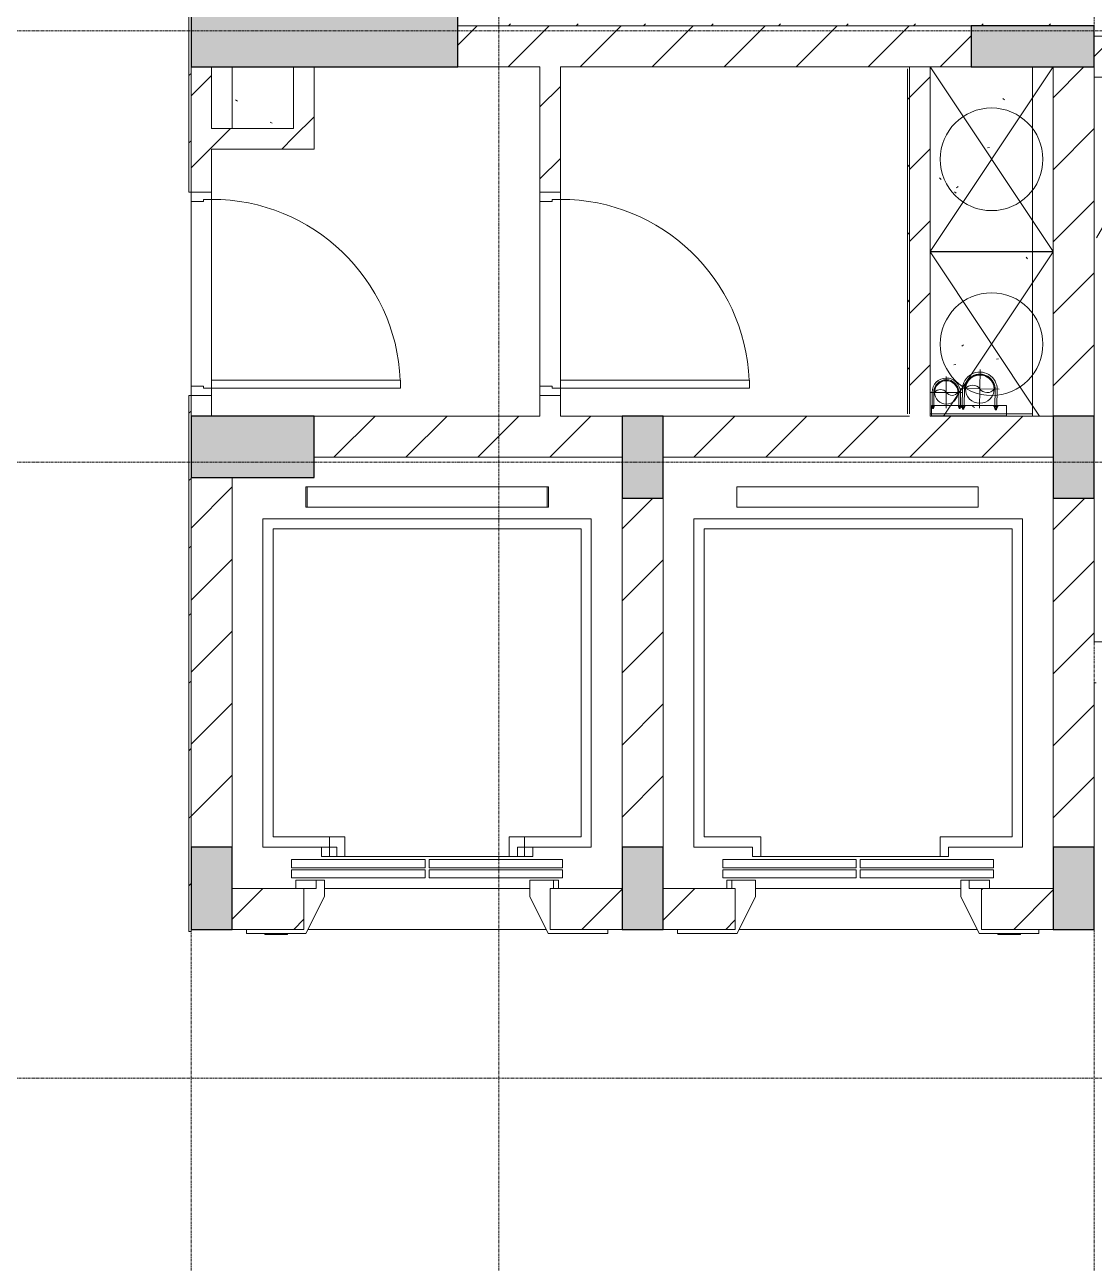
# Model space of a CAD drawing. Header units: millimetres. Extents: x 5121 to 246734, y -48180 to 129206.
# Drawn here: x 43643 to 48853, y 47536 to 53567 of the extents above; entities that cross this region are included whole.
import ezdxf

# ---------------------------------------------------------------- set-up
doc = ezdxf.new("R2010")
doc.units = ezdxf.units.MM
doc.linetypes.add('Grid Line', pattern=[22.225, 12.7, -3.175, 3.175, -3.175])
doc.linetypes.add('IMPORT-CENTER _3_', pattern=[10.16, 6.35, -1.27, 1.27, -1.27])
for name, color, linetype, lineweight in [('0-1', 7, 'Continuous', 5), ('0-2', 50, 'Continuous', 9), ('A-CLNG', 13, 'Continuous', 9), ('A-CLNG-PATT', 13, 'Continuous', 9), ('A-DETL-GENF', 92, 'Continuous', 9), ('A-DOOR', 31, 'Continuous', 9), ('A-DOOR-FRAM', 31, 'Continuous', 9), ('A-FLOR', 192, 'Continuous', 9), ('A-FLOR-1', 50, 'Continuous', 9), ('A-FLOR-PATT', 8, 'Continuous', 9), ('A-WALL', 113, 'Continuous', 9), ('A-WALL-1', 250, 'Continuous', 18), ('A-WALL-FNSH-1', 50, 'Continuous', 9), ('A-WALL-PATT-2', 50, 'Continuous', 9), ('A-WALL-PATT-3', 111, 'Continuous', 9), ('G-IMPT', 8, 'Continuous', 9), ('G-IMPT-2', 8, 'IMPORT-CENTER _3_', 9), ('M-EQPM', 50, 'Continuous', 9), ('S-BEAM-1', 50, 'Continuous', 9), ('S-COLS-1', 7, 'Continuous', 5), ('S-COLS-2', 10, 'Continuous', 25), ('S-GRID-1', 1, 'Grid Line', 9)]:
    doc.layers.add(name, color=color, linetype=linetype, lineweight=lineweight)
pattern_1 = [(45, (0, 0), (-164.4023, 164.4023), [])]
pattern_2 = [(45, (0, 0), (-175.3625, 175.3625), [])]

# ---------------------------------------------------------------- blocks, each defined once
blk = doc.blocks.new('NCV_TKTC_KET CAU_rvt-1-TKCS_MB TỔNG THỂ TẦNG 1')
at = {"layer": 'S-COLS-1'}
for points in [[(44631.7, 53361.9), (45752.6, 53362.1), (45752.6, 53711.9), (44452.6, 53711.9), (44452.6, 53361.9), (44552.6, 53361.9)], [(48833.1, 53362.3), (48852.6, 53362.3), (48852.6, 53562.3), (48252.6, 53561.9), (48252.6, 53362.3), (48768.1, 53362.3)], [(45052.6, 51361.9), (45052.6, 51661.9), (44452.6, 51661.9), (44452.6, 51361.9), (44952.6, 51361.9)], [(46752.6, 51261.9), (46752.6, 51261.9), (46752.6, 51661.9), (46552.6, 51661.9), (46552.6, 51261.9)], [(48852.6, 51261.9), (48852.5, 51661.9), (48652.6, 51661.9), (48652.6, 51261.9), (48852.5, 51261.9)], [(44631.7, 49161.9), (44652.6, 49161.9), (44652.5, 49561.9), (44452.6, 49561.9), (44452.6, 49161.9)], [(46552.6, 49161.9), (46752.6, 49161.9), (46752.6, 49561.9), (46552.6, 49561.9)], [(48852.5, 49161.9), (48852.6, 49162), (48852.5, 49561.9), (48652.6, 49561.9), (48652.6, 49161.9)]]:
    blk.add_hatch(color=256, dxfattribs=at).paths.add_polyline_path(points)
at = {"layer": 'A-FLOR-1'}
for p, q in [((44652.6, 53061.9), (44652.6, 53361.9)), ((48652.6, 53362.3), (48652.6, 53361.9))]:
    blk.add_line(p, q, dxfattribs=at)
at = {"layer": 'S-BEAM-1'}
blk.add_line((48552.6, 53362.3), (48552.6, 51661.9), dxfattribs=at)
at = {"layer": 'S-COLS-2'}
for p, q in [((44452.6, 53711.9), (44452.6, 53361.9)), ((45752.6, 53361.9), (45752.6, 53711.9)), ((48252.6, 53562.3), (48252.6, 53362.3)), ((48852.6, 53562.3), (48252.6, 53562.3)), ((48852.6, 53362.3), (48852.6, 53562.3)), ((44452.6, 53361.9), (45752.6, 53361.9)), ((48252.6, 53362.3), (48852.6, 53362.3)), ((44452.6, 51661.9), (44452.6, 51361.9)), ((45052.6, 51661.9), (44452.6, 51661.9)), ((45052.6, 51361.9), (45052.6, 51661.9)), ((46752.6, 51661.9), (46552.6, 51661.9)), ((46552.6, 51661.9), (46552.6, 51261.9)), ((46752.6, 51261.9), (46752.6, 51661.9)), ((48852.6, 51661.9), (48652.6, 51661.9)), ((48652.6, 51661.9), (48652.6, 51261.9)), ((48852.6, 51261.9), (48852.6, 51661.9)), ((44452.6, 51361.9), (45052.6, 51361.9)), ((46552.6, 51261.9), (46752.6, 51261.9)), ((48652.6, 51261.9), (48852.6, 51261.9)), ((44652.6, 49561.9), (44452.6, 49561.9)), ((44452.6, 49561.9), (44452.6, 49161.9)), ((44652.6, 49161.9), (44652.6, 49561.9)), ((46752.6, 49561.9), (46552.6, 49561.9)), ((46552.6, 49561.9), (46552.6, 49161.9)), ((46752.6, 49161.9), (46752.6, 49561.9)), ((48852.6, 49561.9), (48652.6, 49561.9)), ((48652.6, 49561.9), (48652.6, 49161.9)), ((48852.6, 49161.9), (48852.6, 49561.9)), ((44452.6, 49161.9), (44652.6, 49161.9)), ((46552.6, 49161.9), (46752.6, 49161.9)), ((48652.6, 49161.9), (48852.6, 49161.9))]:
    blk.add_line(p, q, dxfattribs=at)
blk = doc.blocks.new('NCV_TKTC_TANG 1_rvt-1-TKCS_MB TỔNG THỂ TẦNG 1')
at = {"layer": 'A-WALL-PATT-2'}
h = blk.add_hatch(dxfattribs=at)
h.set_pattern_fill('FP_10', color=256, style=0, pattern_type=2)
h.set_pattern_definition(pattern_1)
h.paths.add_polyline_path([(48862.6, 53561.9), (48862.6, 53571.9), (45752.6, 53571.9), (45752.9, 53562.3), (48852.6, 53561.9)])
at = {"layer": 'A-WALL-1'}
for p, q in [((45752.6, 53571.9), (45752.6, 53561.9)), ((45752.6, 53561.9), (48852.6, 53561.9))]:
    blk.add_line(p, q, dxfattribs=at)
blk = doc.blocks.new('Thang may HIEN - Dài x Rộng - 2000x2000-V4-TKCS_MB TỔNG THỂ TẦNG 1')
at = {"layer": 'A-DOOR'}
for p, q in [((-660, -190.4), (-660, -150.4)), ((10, -150.4), (10, -190.4)), ((-660, -200.4), (-660, -240.4)), ((10, -200.4), (10, -240.4)), ((-440, -300), (-800, -300)), ((-800, -300), (-800, -1900)), ((-440, -255), (-440, -300)), ((-400, -255), (-440, -255)), ((475, -255), (-400, -255)), ((-400, -350), (-400, -255)), ((475, -255), (515, -255)), ((475, -350), (475, -255)), ((515, -255), (515, -300)), ((800, -300), (515, -300)), ((800, -1900), (800, -300)), ((-400, -350), (-750, -350)), ((-750, -350), (-750, -1850)), ((750, -350), (475, -350)), ((750, -1850), (750, -350)), ((-750, -1850), (750, -1850)), ((-800, -1900), (800, -1900)), ((590.8, -1955.4), (-584.2, -1955.4)), ((-584.2, -1955.4), (-584.2, -2055.4)), ((590.8, -2055.4), (590.8, -1955.4)), ((-584.2, -2055.4), (590.8, -2055.4))]:
    blk.add_line(p, q, dxfattribs=at)
blk = doc.blocks.new('FD_02 - FD_03 - FD_03-KY THUAT-900x2200mm-801878-TKCS_MB TỔNG THỂ TẦNG 1')
at = {"layer": 'A-DETL-GENF'}
for p, q in [((420, 50), (420, 970)), ((420, 970), (460, 970)), ((460, 970), (460, 50)), ((460, 50), (420, 50))]:
    blk.add_line(p, q, dxfattribs=at)
blk.add_arc((460, 50), 920, 92.49191, 180, dxfattribs=at)
at = {"layer": 'A-DOOR-FRAM'}
for p, q in [((-460, 50), (-495, 50)), ((-495, 50), (-495, -50)), ((-460, 10), (-460, 50)), ((-450, 10), (-460, 10)), ((-450, -50), (-450, 10)), ((460, 10), (450, 10)), ((450, 10), (450, -50)), ((495, 50), (460, 50)), ((460, 50), (460, 10)), ((495, -50), (495, 50)), ((-495, -50), (-450, -50)), ((450, -50), (495, -50))]:
    blk.add_line(p, q, dxfattribs=at)
blk = doc.blocks.new('TKTC_XREF_251221_MB TANG 1 - TKTC_XREF_260130_MB TANG 1_dwg_$cc-4202122-TKCS_MB TỔNG THỂ TẦNG 1')
at = {"layer": 'G-IMPT'}
blk.add_circle((0, 0), 0.5, dxfattribs=at)
for centre, radius, start, end in [((0, 0), 0.5, 90, 270), ((0.188, 0.25), 0.313, 126.8699, 233.1301), ((-0.188, -0.25), 0.313, 306.8699, 53.1301)]:
    blk.add_arc(centre, radius, start, end, dxfattribs=at)
at = {"layer": 'G-IMPT-2'}
for p, q in [((0, -0.673), (0, 0.673)), ((-0.673, 0), (0.673, 0))]:
    blk.add_line(p, q, dxfattribs=at)
blk = doc.blocks.new('TKTC_XREF_251221_MB TANG 1 - TKTC_XREF_260130_MB TANG 1_dwg_CUM U_DN100-V207-TKCS_MB TỔNG THỂ TẦNG 1')
at = {"layer": 'G-IMPT'}
blk.add_hatch(color=256, dxfattribs=at).paths.add_polyline_path([(0, 61), (0, 57), (25.4, 50.7), (36.6, 43.1), (47.8, 30.5), (54.6, 15.8), (55.1, 14.6), (57, 0), (52.8, -20.2), (43.1, -36.6), (30.5, -47.8), (15.8, -54.6), (14.7, -55.1), (0, -58.9), (0, -61), (28.5, -53.7), (40.3, -45.3), (45.3, -40.3), (53.7, -28.5), (59.1, -14.8), (61, 0), (53.7, 28.5), (45.3, 40.3), (32.5, 51.3), (25.1, 55), (14.8, 59.1)])
for p, q in [((-79.1, 66.6), (-79.1, 63.4)), ((-76.6, 66.6), (-76.6, 63.4)), ((-74.6, 66.6), (-74.6, 63.4)), ((-72.7, 69.3), (-72.7, 60.7)), ((-66.9, 67.9), (-71.7, 67.9)), ((-66.9, 62.1), (-71.7, 62.1)), ((-65, 69), (0, 69)), ((-79.1, -63.4), (-79.1, -66.6)), ((-76.6, -63.4), (-76.6, -66.6)), ((-74.6, -63.4), (-74.6, -66.6)), ((-72.7, -60.7), (-72.7, -69.3)), ((-66.9, -62.1), (-71.7, -62.1)), ((-66.9, -67.9), (-71.7, -67.9)), ((-65, -69), (0, -69))]:
    blk.add_line(p, q, dxfattribs=at)
at = {"layer": 'G-IMPT', "flags": 128}
for points in [[(-72.7, 67.6), (-78.1, 67.6), (-78.1, 62.4), (-72.7, 62.4)], [(-71.7, 59.2), (-66.9, 59.2), (-66.9, 70.8), (-71.7, 70.8)], [(-66.9, 70.8), (-66.9, 72.7), (-65, 72.7), (-65, 57.3), (-66.9, 57.3), (-66.9, 59.2)], [(-65, 61), (0, 61), (0, 57)], [(-72.7, -62.4), (-78.1, -62.4), (-78.1, -67.6), (-72.7, -67.6)], [(-71.7, -70.8), (-66.9, -70.8), (-66.9, -59.2), (-71.7, -59.2)], [(-66.9, -59.2), (-66.9, -57.3), (-65, -57.3), (-65, -72.7), (-66.9, -72.7), (-66.9, -70.8)], [(-65, -61), (0, -61), (0, -57)]]:
    blk.add_lwpolyline(points, dxfattribs=at)
at = {"layer": 'G-IMPT'}
for centre, radius, start, end in [((-78.1, 66.6), 0.96, 90, 180), ((-78.1, 63.4), 0.96, 180, 270), ((-71.1, 69.3), 1.56, 112.6199, 247.3801), ((-67.9, 65), 4.8, 143.1301, 216.8699), ((-71.1, 60.7), 1.56, 112.6199, 247.3801), ((0, 0), 69, 270, 90), ((0, 0), 61, 270, 90), ((0, 0), 57, 270, 90), ((-78.1, -63.4), 0.96, 90, 180), ((-78.1, -66.6), 0.96, 180, 270), ((-71.1, -60.7), 1.56, 112.6199, 247.3801), ((-67.9, -65), 4.8, 143.1301, 216.8699), ((-71.1, -69.3), 1.56, 112.6199, 247.3801)]:
    blk.add_arc(centre, radius, start, end, dxfattribs=at)
blk = doc.blocks.new('TKTC_XREF_251221_MB TANG 1 - TKTC_XREF_260130_MB TANG 1_dwg_$cc-4202116-TKCS_MB TỔNG THỂ TẦNG 1')
at = {"layer": 'G-IMPT'}
blk.add_circle((0, 0), 0.5, dxfattribs=at)
for centre, radius, start, end in [((0, 0), 0.5, 90, 270), ((0.188, 0.25), 0.313, 126.8699, 233.1301), ((-0.188, -0.25), 0.313, 306.8699, 53.1301)]:
    blk.add_arc(centre, radius, start, end, dxfattribs=at)
at = {"layer": 'G-IMPT-2'}
for p, q in [((0, -0.673), (0, 0.673)), ((-0.673, 0), (0.673, 0))]:
    blk.add_line(p, q, dxfattribs=at)
blk = doc.blocks.new('TKTC_XREF_251221_MB TANG 1 - TKTC_XREF_260130_MB TANG 1_dwg-4202109-TKCS_MB TỔNG THỂ TẦNG 1')
at = {"layer": 'G-IMPT', "flags": 128}
blk.add_lwpolyline([(-154727, -349634.2), (-154727, -349684.2), (-155092.6, -349684.2), (-155092.6, -349633.9), (-154727, -349633.9), (-154727, -349684.2), (-155092.6, -349684.2), (-155092.6, -349633.9), (-154727, -349633.9)], dxfattribs=at)
at = {"extrusion": (0, 0, -1)}
for name, p, xscale, yscale, zscale, rotation in [('TKTC_XREF_251221_MB TANG 1 - TKTC_XREF_260130_MB TANG 1_dwg_$cc-4202116-TKCS_MB TỔNG THỂ TẦNG 1', (154856.6, -349552.5), 140.0000000000797, 140.0000000000797, -140.0000000000797, 271.0087957877645), ('TKTC_XREF_251221_MB TANG 1 - TKTC_XREF_260130_MB TANG 1_dwg_$cc-4202122-TKCS_MB TỔNG THỂ TẦNG 1', (155019.9, -349569.8), 114.0000000000649, 114.0000000000649, -114.0000000000649, 269.9277821117897)]:
    blk.add_blockref(name, p, dxfattribs=dict(at, xscale=xscale, yscale=yscale, zscale=zscale, rotation=rotation))
at = {"xscale": 1.228070175438593, "yscale": 1.228070175438593, "zscale": 1.228070175438593, "rotation": 88.99120421064113}
blk.add_blockref('TKTC_XREF_251221_MB TANG 1 - TKTC_XREF_260130_MB TANG 1_dwg_CUM U_DN100-V207-TKCS_MB TỔNG THỂ TẦNG 1', (-154856.6, -349555.5), dxfattribs=at)
at = {"rotation": 90.072217886616}
blk.add_blockref('TKTC_XREF_251221_MB TANG 1 - TKTC_XREF_260130_MB TANG 1_dwg_CUM U_DN100-V207-TKCS_MB TỔNG THỂ TẦNG 1', (-155020, -349568.8), dxfattribs=at)
blk = doc.blocks.new('TKTC_XREF_251221_MB TANG 1 - TKTC_XREF_251221_MB TANG 1-2038492-TKCS_MB TỔNG THỂ TẦNG 1')
blk.add_blockref('TKTC_XREF_251221_MB TANG 1 - TKTC_XREF_260130_MB TANG 1_dwg-4202109-TKCS_MB TỔNG THỂ TẦNG 1', (169499.1, 384109.7))
blk = doc.blocks.new('Thang may HIEN - Dài x Rộng - 2000x2000-2402870-TKCS_MB TỔNG THỂ TẦNG 1')
at = {"layer": 'A-DOOR'}
for p, q in [((-584.2, 1955.4), (-584.2, 2055.4)), ((-584.2, 2055.4), (590.8, 2055.4)), ((590.8, 2055.4), (590.8, 1955.4)), ((590.8, 1955.4), (-584.2, 1955.4)), ((-800, 300), (-800, 1900)), ((-800, 1900), (800, 1900)), ((800, 1900), (800, 300)), ((-750, 350), (-750, 1850)), ((-750, 1850), (750, 1850)), ((750, 1850), (750, 350)), ((-400, 350), (-750, 350)), ((-400, 350), (-400, 255)), ((475, 350), (475, 255)), ((750, 350), (475, 350)), ((-440, 300), (-800, 300)), ((-440, 255), (-440, 300)), ((-400, 255), (-440, 255)), ((475, 255), (-400, 255)), ((475, 255), (515, 255)), ((515, 255), (515, 300)), ((800, 300), (515, 300)), ((-660, 200.4), (-660, 240.4)), ((-660, 240.4), (-10, 240.4)), ((-660, 240.4), (-10, 240.4)), ((-660, 200.4), (-660, 240.4)), ((-10, 200.4), (-660, 200.4)), ((-10, 200.4), (-660, 200.4)), ((-10, 190.4), (-660, 190.4)), ((-660, 190.4), (-660, 150.4)), ((-660, 190.4), (-10, 190.4)), ((-660, 150.4), (-660, 190.4)), ((-10, 240.4), (-10, 200.4)), ((-10, 240.4), (-10, 200.4)), ((-10, 150.4), (-10, 190.4)), ((-10, 190.4), (-10, 150.4)), ((10, 200.4), (10, 240.4)), ((10, 240.4), (660, 240.4)), ((10, 240.4), (660, 240.4)), ((10, 200.4), (10, 240.4)), ((660, 200.4), (10, 200.4)), ((660, 200.4), (10, 200.4)), ((10, 150.4), (10, 190.4)), ((10, 190.4), (660, 190.4)), ((10, 190.4), (660, 190.4)), ((10, 150.4), (10, 190.4)), ((660, 240.4), (660, 200.4)), ((660, 240.4), (660, 200.4)), ((660, 190.4), (660, 150.4)), ((660, 190.4), (660, 150.4)), ((-660, 150.4), (-10, 150.4)), ((-10, 150.4), (-660, 150.4)), ((-640, 140), (-540, 140)), ((-640, 100), (-640, 140)), ((-540, 140), (-500, 140)), ((-540, 100), (-540, 140)), ((-500, 140), (-500, 60)), ((660, 150.4), (10, 150.4)), ((660, 150.4), (10, 150.4)), ((500, 140), (615, 140)), ((500, 60), (500, 140)), ((615, 140), (615, 100)), ((615, 140), (640, 140)), ((640, 140), (640, 100)), ((-600, 100), (-640, 100)), ((-600, 100), (-540, 100)), ((-600, -100), (-600, 100)), ((600, 100), (600, -100)), ((615, 100), (600, 100)), ((640, 100), (615, 100)), ((-500, 60), (-590, -120)), ((590, -120), (500, 60)), ((-880, -120), (-880, -100)), ((-880, -100), (-600, -100)), ((-590, -120), (-880, -120)), ((-790, -124), (-790, -120)), ((-680, -120), (-680, -124)), ((880, -120), (590, -120)), ((600, -100), (880, -100)), ((880, -100), (880, -120)), ((-680, -124), (-790, -124))]:
    blk.add_line(p, q, dxfattribs=at)
blk = doc.blocks.new('Thang may HIEN - Dài x Rộng - 2000x2000-V348-TKCS_MB TỔNG THỂ TẦNG 1')
at = {"layer": 'A-DOOR'}
for p, q in [((-680, 124), (-790, 124)), ((-790, 124), (-790, 120)), ((-680, 120), (-680, 124)), ((-590, 120), (-880, 120)), ((-880, 120), (-880, 100)), ((-880, 100), (-600, 100)), ((-600, 100), (-600, -100)), ((-500, -60), (-590, 120)), ((590, 120), (500, -60)), ((880, 120), (590, 120)), ((600, -100), (600, 100)), ((600, 100), (880, 100)), ((880, 100), (880, 120)), ((-500, -140), (-500, -60)), ((500, -60), (500, -140)), ((-600, -100), (-640, -100)), ((-640, -100), (-640, -140)), ((-600, -100), (-540, -100)), ((-540, -100), (-540, -140)), ((615, -100), (600, -100)), ((615, -140), (615, -100)), ((640, -100), (615, -100)), ((640, -140), (640, -100)), ((-660, -190.4), (-660, -150.4)), ((-660, -150.4), (-10, -150.4)), ((-10, -150.4), (-660, -150.4)), ((-660, -150.4), (-660, -190.4)), ((-640, -140), (-540, -140)), ((-540, -140), (-500, -140)), ((-10, -150.4), (-10, -190.4)), ((-10, -190.4), (-10, -150.4)), ((660, -150.4), (10, -150.4)), ((10, -150.4), (10, -190.4)), ((10, -150.4), (10, -190.4)), ((660, -150.4), (10, -150.4)), ((500, -140), (615, -140)), ((615, -140), (640, -140)), ((660, -190.4), (660, -150.4)), ((660, -190.4), (660, -150.4)), ((-10, -190.4), (-660, -190.4)), ((-660, -190.4), (-10, -190.4)), ((-10, -200.4), (-660, -200.4)), ((-660, -200.4), (-660, -240.4)), ((-10, -200.4), (-660, -200.4)), ((-660, -200.4), (-660, -240.4)), ((-660, -240.4), (-10, -240.4)), ((-660, -240.4), (-10, -240.4)), ((-10, -240.4), (-10, -200.4)), ((-10, -240.4), (-10, -200.4)), ((10, -190.4), (660, -190.4)), ((10, -190.4), (660, -190.4)), ((10, -200.4), (10, -240.4)), ((660, -200.4), (10, -200.4)), ((10, -200.4), (10, -240.4)), ((660, -200.4), (10, -200.4)), ((10, -240.4), (660, -240.4)), ((10, -240.4), (660, -240.4)), ((660, -240.4), (660, -200.4)), ((660, -240.4), (660, -200.4)), ((-440, -300), (-800, -300)), ((-800, -300), (-800, -1900)), ((-440, -255), (-440, -300)), ((-400, -255), (-440, -255)), ((475, -255), (-400, -255)), ((-400, -350), (-400, -255)), ((475, -255), (515, -255)), ((475, -350), (475, -255)), ((515, -255), (515, -300)), ((800, -300), (515, -300)), ((800, -1900), (800, -300)), ((-400, -350), (-750, -350)), ((-750, -350), (-750, -1850)), ((750, -350), (475, -350)), ((750, -1850), (750, -350)), ((-750, -1850), (750, -1850)), ((-800, -1900), (800, -1900)), ((590.8, -1955.4), (-584.2, -1955.4)), ((-584.2, -1955.4), (-584.2, -2055.4)), ((590.8, -2055.4), (590.8, -1955.4)), ((-584.2, -2055.4), (590.8, -2055.4))]:
    blk.add_line(p, q, dxfattribs=at)

msp = doc.modelspace()

# ---------------------------------------------------------------- hatches: boundary and pattern name
at = {"layer": 'A-CLNG-PATT'}
h = msp.add_hatch(dxfattribs=at)
h.set_pattern_fill('FP_16', color=256, style=0, pattern_type=2)
h.set_pattern_definition([(37.5, (0, 0), (-25.1975, 770.728), [10.394, -597.605, 10.394, -669.605, -649.999]), (37.5, (0, 0), (-25.1975, 770.728), [-1287.997, 10.394, -639.605]), (7.5, (0, 0), (707.909, 1128.856), [10.394, -317.606, 10.394, -537.605, -210]), (7.5, (0, 0), (707.909, 1128.856), [-875.998, 10.394, -199.606]), (327.5, (-492, 0), (1245.6545, 2.264), [10.394, -189.606, 10.394, -709.605, -939.998]), (327.5, (-492, 0), (1245.6545, 2.264), [-919.998, 10.394, -929.604]), (317.5, (-492, 0), (1202.449, 351.07), [10.394, -89.606, 10.394, -461.605, -539.999]), (317.5, (-492, 0), (1202.449, 351.07), [-571.999, 10.394, -529.605])])
h.paths.add_polyline_path([(48345.4, 51671.9), (48552.6, 51671.9), (48552.6, 53361.9), (48052.6, 53361.9), (48052.6, 51671.9), (48335.8, 51671.9)])
h.paths.add_polyline_path([(48072.7, 51777.7), (48070.7, 51777.7), (48076.6, 51802.9), (48082.3, 51812.8), (48096.6, 51827.1), (48106.5, 51832.8), (48116.8, 51836.8), (48131.6, 51838.8), (48160.1, 51831.5), (48171.9, 51823.2), (48181, 51812.9), (48188.7, 51798.2), (48190.6, 51793.7), (48190.6, 51777.9), (48188.7, 51777.9), (48184.4, 51798), (48174.7, 51814.5), (48162.1, 51825.7), (48147.4, 51832.5), (48146.3, 51832.9), (48131.6, 51834.8), (48115.8, 51832.4), (48095, 51820.9), (48083.8, 51808.2), (48077, 51793.5), (48076.6, 51792.5), (48074.7, 51777.7)])
h.paths.add_polyline_path([(48370, 51789.8), (48365.1, 51789.9), (48360.6, 51814.2), (48349, 51835), (48335.8, 51847.4), (48331.1, 51851.1), (48310.1, 51859.1), (48296.3, 51861.1), (48277, 51858.6), (48251.2, 51845), (48243, 51837.2), (48230.9, 51817.5), (48227.8, 51810.4), (48223.1, 51792.4), (48220.2, 51792.5), (48227.8, 51822.7), (48235.1, 51835), (48252.9, 51852.4), (48264.8, 51859.1), (48278.1, 51864), (48296.4, 51866), (48326.6, 51858.4), (48335.8, 51853.7), (48356.3, 51833.3), (48365.1, 51816.1), (48367.8, 51809.2), (48370, 51789.9)])
h.paths.add_polyline_path([(44952.6, 53061.9), (44952.6, 53361.9), (44652.6, 53361.9), (44652.6, 53061.9)])
at = {"layer": 'A-FLOR-PATT'}
h = msp.add_hatch(dxfattribs=at)
h.set_pattern_fill('FP_7', color=256, style=0, pattern_type=2)
h.set_pattern_definition([(0, (0, 0), (2519.68, 629.92), [103.937, -1785.823, 103.937, -1785.823, -10078.72]), (0, (0, 0), (2519.68, 629.92), [-3779.52, 103.937, -3675.583, 103.937, -1785.823, -4409.44]), (0, (0, 0), (2519.68, 629.92), [-9448.8, 103.937, -1155.903, 103.937, -3045.663]), (120, (944.9, 314.96), (-1805.3667, 1867.147), [103.937, -1785.823, 103.937, -11864.543]), (120, (944.9, 314.96), (-1805.3667, 1867.147), [-1993.697, -1785.823, 103.937, -3675.583, -6299.2]), (120, (944.9, 314.96), (-1805.3667, 1867.147), [-7559.04, 103.937, -1785.823, 103.937, -4305.503]), (120, (944.9, 314.96), (-1805.3667, 1867.147), [-9552.737, -1155.903, 103.937, -3045.663]), (240, (1259.84, 1574.8), (-714.313, -2497.067), [103.937, -1785.823, 103.937, -11864.543]), (240, (1259.84, 1574.8), (-714.313, -2497.067), [-1993.697, -1785.823, 103.937, -3675.583, -6299.2]), (240, (1259.84, 1574.8), (-714.313, -2497.067), [-7559.04, 103.937, -1785.823, 103.937, -4305.503]), (240, (1259.84, 1574.8), (-714.313, -2497.067), [-9552.737, -1155.903, 103.937, -3045.663])])
h.paths.add_polyline_path([(48862.5, 50571.9), (50352.5, 50571.9), (50352.5, 51461.9), (48862.5, 51461.9)])
h.paths.add_polyline_path([(48852.5, 50561.9), (48862.5, 50561.9), (48862.5, 50571.9), (48852.5, 50571.9)])
h.paths.add_polyline_path([(50346.5, 51671.9), (50352.5, 51671.9), (50352.5, 51861.9), (50342.5, 51861.9), (50342.5, 52021.9), (50352.5, 52021.9), (50352.5, 53301.9), (48862.5, 53301.9), (48862.5, 51671.9), (50342.5, 51671.9)])
h = msp.add_hatch(dxfattribs=at)
h.set_pattern_fill('FP_49', color=256, style=0, pattern_type=2)
h.set_pattern_definition([(50, (0, 0), (2259.083, -197.644), [236.22, -2598.42]), (355, (0, 0), (-437.01, 2369.104), [188.976, -2078.736]), (100.451, (188.3, -16.5), (1822.09, 2171.446), [200.756, -2208.32]), (46.184, (0, 630), (3361.38, -521.33), [354.33, -3897.63]), (96.636, (280, 586.5), (2943.79, 3068.1), [301.13, -3312.47]), (351.184, (0, 630), (2943.82, 3068.07), [283.46, -3118.1]), (21, (315, 472.4), (1880.02, -1268.09), [236.22, -2598.42]), (326, (315, 472.4), (766.346, 2283.93), [188.976, -2078.736]), (71.451, (471.6, 366.8), (2646.37, 1015.824), [200.756, -2208.32]), (37.5, (0, 0), (38.299, 1048.482), [103.937, -1949.602, 103.937, -2006.295, -2086.61]), (37.5, (0, 0), (38.299, 1048.482), [-4163.77, 103.937, -1982.673]), (7.5, (0, 0), (828.564, 1242.239), [103.937, -1099.21, 103.937, -1902.358, -795.274]), (7.5, (0, 0), (828.564, 1242.239), [-3209.442, 103.937, -691.337]), (327.5, (-702.4, 0), (1681.327, -71.039), [103.937, -683.463, 103.937, -2352.75, -3259.836]), (327.5, (-702.4, 0), (1681.327, -71.039), [-3244.09, 103.937, -3155.9]), (317.5, (-1017.3, 0), (1836.803, 315.29), [103.937, -919.683, 103.937, -1527.556, -2314.956]), (317.5, (-1017.3, 0), (1836.803, 315.29), [-2655.11, 103.94, -2211.02])])
h.paths.add_polyline_path([(48862.5, 50571.9), (50352.5, 50571.9), (50352.5, 51461.9), (48862.5, 51461.9)])
h.paths.add_polyline_path([(48852.5, 50561.9), (48862.5, 50561.9), (48862.5, 50571.9), (48852.5, 50571.9)])
h.paths.add_polyline_path([(50346.5, 51671.9), (50352.5, 51671.9), (50352.5, 51861.9), (50342.5, 51861.9), (50342.5, 52021.9), (50352.5, 52021.9), (50352.5, 53301.9), (48862.5, 53301.9), (48862.5, 51671.9), (50342.5, 51671.9)])
at = {"layer": 'A-WALL-PATT-3'}
h = msp.add_hatch(dxfattribs=at)
h.set_pattern_fill('FP_43', color=256, style=0, pattern_type=2)
h.set_pattern_definition(pattern_1)
h.paths.add_polyline_path([(44442.6, 49151.9), (44452.6, 49151.9), (44452.6, 51761.9), (44442.6, 51761.9), (44442.6, 49161.9)])
h.paths.add_polyline_path([(44452.6, 52751.9), (44452.6, 53861.9), (44442.6, 53861.9), (44442.6, 52751.9), (44452.6, 52751.9)])
h.paths.add_polyline_path([(44452.6, 54951.9), (44452.6, 62061.9), (44442.6, 62061.9), (44442.6, 54951.9)])
h.paths.add_polyline_path([(44452.6, 63151.9), (44452.6, 70111.9), (44442.6, 70111.6), (44442.6, 63151.9)])
h = msp.add_hatch(dxfattribs=at)
h.set_pattern_fill('FP_1', color=256, style=0, pattern_type=2)
h.set_pattern_definition(pattern_2)
h.paths.add_polyline_path([(47101.1, 53362.3), (48252.6, 53362.3), (48252.6, 53562.3), (45752.6, 53561.9), (45752.6, 53362.3), (46252.5, 53362.3)])
h = msp.add_hatch(dxfattribs=at)
h.set_pattern_fill('FP_1', color=256, style=0, pattern_type=2)
h.set_pattern_definition(pattern_2)
h.paths.add_polyline_path([(49570.5, 53311.9), (52602.6, 53311.9), (52602.6, 53511.9), (48852.6, 53511.9), (48852.6, 53311.9), (49153, 53311.9)])
h = msp.add_hatch(dxfattribs=at)
h.set_pattern_fill('FP_1', color=256, style=0, pattern_type=2)
h.set_pattern_definition(pattern_2)
h.paths.add_polyline_path([(44552.6, 51661.9), (44552.6, 51761.9), (44452.6, 51761.9), (44452.6, 51661.9), (44480.3, 51661.9)])
h.paths.add_polyline_path([(44512.6, 52751.9), (44552.6, 52751.9), (44552.6, 53361.9), (44452.6, 53361.9), (44452.6, 52751.9)])
h = msp.add_hatch(dxfattribs=at)
h.set_pattern_fill('FP_1', color=256, style=0, pattern_type=2)
h.set_pattern_definition(pattern_2)
h.paths.add_polyline_path([(45052.6, 52961.9), (45052.6, 52961.9), (45052.6, 53361.9), (44952.6, 53361.9), (44952.6, 52961.9)])
h = msp.add_hatch(dxfattribs=at)
h.set_pattern_fill('FP_1', color=256, style=0, pattern_type=2)
h.set_pattern_definition(pattern_2)
h.paths.add_polyline_path([(46252.5, 51661.9), (46252.5, 51761.9), (46152.5, 51761.9), (46152.5, 51661.9)])
h.paths.add_polyline_path([(46212.5, 52751.9), (46252.5, 52751.9), (46252.5, 53362.3), (46152.5, 53361.9), (46152.5, 52751.9)])
h = msp.add_hatch(dxfattribs=at)
h.set_pattern_fill('FP_43', color=256, style=0, pattern_type=2)
h.set_pattern_definition(pattern_1)
h.paths.add_polyline_path([(47942.5, 51671.9), (47952.5, 51671.9), (47952.5, 53352.3), (47942.5, 53352.3), (47942.5, 51711.6)])
h = msp.add_hatch(dxfattribs=at)
h.set_pattern_fill('FP_1', color=256, style=0, pattern_type=2)
h.set_pattern_definition(pattern_2)
h.paths.add_polyline_path([(47952.5, 51661.9), (48052.5, 51662), (48052.5, 53362.3), (47952.5, 53361.9), (47952.5, 51671.9)])
h = msp.add_hatch(dxfattribs=at)
h.set_pattern_fill('FP_1', color=256, style=0, pattern_type=2)
h.set_pattern_definition(pattern_2)
h.paths.add_polyline_path([(48852.5, 51661.9), (48852.5, 53361.9), (48652.5, 53361.9), (48652.6, 51661.9)])
h = msp.add_hatch(dxfattribs=at)
h.set_pattern_fill('FP_1', color=256, style=0, pattern_type=2)
h.set_pattern_definition(pattern_2)
h.paths.add_polyline_path([(44652.6, 52961.9), (44952.6, 52961.9), (44952.6, 53061.9), (44552.6, 53061.9), (44552.6, 52961.9), (44640.3, 52961.9)])
h = msp.add_hatch(dxfattribs=at)
h.set_pattern_fill('FP_1', color=256, style=0, pattern_type=2)
h.set_pattern_definition(pattern_2)
h.paths.add_polyline_path([(46552.6, 51461.9), (46552.6, 51661.9), (45052.6, 51661.9), (45052.6, 51461.9)])
h = msp.add_hatch(dxfattribs=at)
h.set_pattern_fill('FP_1', color=256, style=0, pattern_type=2)
h.set_pattern_definition(pattern_2)
h.paths.add_polyline_path([(46752.6, 51461.9), (48652.5, 51461.9), (48652.5, 51661.9), (46752.6, 51661.9), (46752.6, 51461.9)])
h = msp.add_hatch(dxfattribs=at)
h.set_pattern_fill('FP_1', color=256, style=0, pattern_type=2)
h.set_pattern_definition(pattern_2)
h.paths.add_polyline_path([(44452.5, 49561.9), (44652.5, 49561.9), (44652.5, 51361.9), (44452.5, 51361.9), (44452.5, 50213.5)])
h = msp.add_hatch(dxfattribs=at)
h.set_pattern_fill('FP_1', color=256, style=0, pattern_type=2)
h.set_pattern_definition(pattern_2)
h.paths.add_polyline_path([(46752.6, 49561.9), (46752.6, 51261.9), (46552.6, 51261.9), (46552.6, 49561.9)])
h = msp.add_hatch(dxfattribs=at)
h.set_pattern_fill('FP_1', color=256, style=0, pattern_type=2)
h.set_pattern_definition(pattern_2)
h.paths.add_polyline_path([(48652.5, 49561.9), (48852.5, 49561.9), (48852.5, 51261.9), (48652.5, 51261.9), (48652.5, 50213.5)])
h = msp.add_hatch(dxfattribs=at)
h.set_pattern_fill('FP_1', color=256, style=0, pattern_type=2)
h.set_pattern_definition(pattern_2)
h.paths.add_polyline_path([(51252.5, 50361.9), (51452.5, 50361.9), (51452.5, 50561.9), (48852.5, 50561.9), (48852.5, 50361.9), (49570.5, 50361.9)])
h = msp.add_hatch(dxfattribs=at)
h.set_pattern_fill('FP_1', color=256, style=0, pattern_type=2)
h.set_pattern_definition(pattern_2)
h.paths.add_polyline_path([(46202.6, 49161.9), (46552.6, 49161.9), (46552.6, 49361.9), (46202.6, 49361.9), (46202.6, 49321.9)])
h.paths.add_polyline_path([(45002.6, 49161.9), (45002.6, 49361.9), (44652.6, 49361.9), (44652.6, 49161.9), (44722.6, 49161.9)])
h = msp.add_hatch(dxfattribs=at)
h.set_pattern_fill('FP_1', color=256, style=0, pattern_type=2)
h.set_pattern_definition(pattern_2)
h.paths.add_polyline_path([(48335.8, 49161.9), (48652.5, 49161.9), (48652.5, 49361.9), (48302.6, 49361.9), (48302.6, 49161.9)])
h.paths.add_polyline_path([(47101.1, 49161.9), (47102.6, 49161.9), (47101.1, 49361.9), (46752.6, 49361.9), (46752.6, 49161.9), (46822.6, 49161.9)])

# ---------------------------------------------------------------- linework, layer by layer
at = {"layer": '0-2'}
for p, q in [((48052.6, 52462.3), (48652.5, 53361.9)), ((48052.6, 53361.9), (48652.5, 52462.3)), ((48052.6, 52462.3), (48052.6, 53361.9)), ((48052.6, 53361.9), (48652.5, 53361.9)), ((48652.5, 52462.3), (48052.6, 52462.3)), ((48052.6, 52461.9), (48586, 51661.9)), ((48052.6, 51661.9), (48052.6, 52461.9)), ((48052.6, 52461.9), (48652.5, 52461.9)), ((48119, 51661.9), (48652.5, 52461.9))]:
    msp.add_line(p, q, dxfattribs=at)
for centre in [(48352.5, 52911.9), (48352.5, 52011.9)]:
    msp.add_circle(centre, 250, dxfattribs=at)
at = {"layer": 'A-CLNG'}
msp.add_line((48552.7, 53361.9), (48052.6, 53361.9), dxfattribs=at)
at = {"layer": 'A-FLOR'}
for p, q in [((44652.6, 53061.9), (44652.6, 53361.9)), ((48052.6, 51661.9), (48052.6, 53362.3)), ((46552.6, 51461.9), (46552.6, 51436.9))]:
    msp.add_line(p, q, dxfattribs=at)
at = {"layer": 'A-WALL'}
for p, q in [((44452.6, 53361.9), (44452.6, 52751.9)), ((44452.6, 52751.9), (44452.6, 53361.9)), ((46152.5, 53352.3), (46152.5, 52751.9)), ((46252.5, 52751.9), (46252.5, 53352.3)), ((44552.6, 52751.9), (44552.6, 52951.9)), ((44552.6, 52716.9), (44552.6, 51796.9)), ((46252.5, 52716.9), (46252.5, 51796.9)), ((44452.6, 51806.9), (44452.6, 52706.9)), ((46152.5, 51806.9), (46152.5, 52706.9)), ((44452.6, 51761.9), (44452.6, 51661.9)), ((44452.6, 51661.9), (44452.6, 51761.9)), ((44552.6, 51661.9), (44552.6, 51761.9)), ((46152.5, 51761.9), (46152.5, 51671.9)), ((46252.5, 51661.9), (46252.5, 51761.9)), ((47952.5, 51661.9), (46752.6, 51661.9)), ((48052.6, 51671.9), (48552.6, 51671.9)), ((45102.6, 49361.9), (46102.6, 49361.9)), ((47202.6, 49361.9), (48202.6, 49361.9)), ((44652.6, 49161.9), (44722.6, 49161.9)), ((46182.6, 49161.9), (45022.6, 49161.9)), ((46482.6, 49161.9), (46552.6, 49161.9)), ((46752.6, 49161.9), (46822.6, 49161.9)), ((48282.6, 49161.9), (47122.6, 49161.9)), ((48582.6, 49161.9), (48652.5, 49161.9))]:
    msp.add_line(p, q, dxfattribs=at)
at = {"layer": 'A-WALL-1'}
for p, q in [((44442.6, 53861.9), (44442.6, 52751.9)), ((44452.6, 53361.9), (44452.6, 53711.9)), ((48252.6, 53562.3), (45752.6, 53562.3)), ((45752.6, 53562.3), (45752.6, 53362.3)), ((48252.6, 53362.3), (48252.6, 53562.3)), ((52602.6, 53511.9), (48852.6, 53511.9)), ((48852.6, 53511.9), (48852.6, 53311.9)), ((44552.6, 53361.9), (44452.6, 53361.9)), ((44552.6, 53061.9), (44552.6, 53361.9)), ((44952.6, 53361.9), (44952.6, 53061.9)), ((45052.6, 53361.9), (44952.6, 53361.9)), ((45052.6, 52961.9), (45052.6, 53361.9)), ((45752.6, 53362.3), (46152.5, 53362.3)), ((46152.5, 53362.3), (46152.5, 53352.3)), ((46252.5, 53352.3), (46252.5, 53362.3)), ((46252.5, 53362.3), (48252.6, 53362.3)), ((47942.5, 53352.3), (47942.5, 51671.9)), ((47952.5, 51671.9), (47952.5, 53362.3)), ((48052.5, 51661.9), (48052.5, 53362.3)), ((48852.5, 53361.9), (48652.5, 53361.9)), ((48652.5, 53361.9), (48652.5, 51461.9)), ((48852.5, 51661.9), (48852.5, 53361.9)), ((48852.6, 53311.9), (52602.6, 53311.9)), ((44952.6, 53061.9), (44552.6, 53061.9)), ((44552.6, 52951.9), (44552.6, 52961.9)), ((44552.6, 52961.9), (45052.6, 52961.9)), ((44442.6, 52751.9), (44452.6, 52751.9)), ((44442.6, 51761.9), (44442.6, 49151.9)), ((44452.6, 51761.9), (44442.6, 51761.9)), ((44452.6, 51661.9), (44552.6, 51661.9)), ((44452.6, 49161.9), (44452.6, 51661.9)), ((46152.5, 51661.9), (45052.6, 51661.9)), ((45052.6, 51661.9), (45052.6, 51461.9)), ((46152.5, 51671.9), (46152.5, 51661.9)), ((46552.6, 51661.9), (46252.5, 51661.9)), ((46552.6, 51461.9), (46552.6, 51661.9)), ((46752.6, 51661.9), (46752.6, 51461.9)), ((48852.5, 51661.9), (48052.5, 51661.9)), ((45052.6, 51461.9), (46552.6, 51461.9)), ((46752.6, 51461.9), (48652.5, 51461.9)), ((44452.5, 51361.9), (44452.5, 49561.9)), ((44652.5, 51361.9), (44452.5, 51361.9)), ((44652.5, 49561.9), (44652.5, 51361.9)), ((46552.6, 51261.9), (46552.6, 49561.9)), ((46752.6, 51261.9), (46552.6, 51261.9)), ((46752.6, 49561.9), (46752.6, 51261.9)), ((48852.5, 51261.9), (48652.5, 51261.9)), ((48652.5, 51261.9), (48652.5, 49561.9)), ((48852.5, 50561.9), (48852.5, 51261.9)), ((51452.5, 50561.9), (48852.5, 50561.9)), ((48852.5, 49561.9), (48852.5, 50361.9)), ((48852.5, 50361.9), (48862.5, 50361.9)), ((44452.5, 49561.9), (44652.5, 49561.9)), ((46552.6, 49561.9), (46752.6, 49561.9)), ((48652.5, 49561.9), (48852.5, 49561.9)), ((44962.6, 49361.9), (44652.6, 49361.9)), ((44652.6, 49361.9), (44652.6, 49161.9)), ((46552.6, 49361.9), (46242.6, 49361.9)), ((46552.6, 49161.9), (46552.6, 49361.9)), ((47062.6, 49361.9), (46752.6, 49361.9)), ((46752.6, 49361.9), (46752.6, 49161.9)), ((48652.5, 49361.9), (48342.6, 49361.9)), ((48652.5, 49161.9), (48652.5, 49361.9)), ((44442.6, 49151.9), (44452.6, 49151.9))]:
    msp.add_line(p, q, dxfattribs=at)
at = {"layer": 'A-WALL-FNSH-1'}
for p, q in [((48852.5, 53311.9), (48852.5, 51261.9)), ((54652.6, 53311.9), (48852.5, 53311.9))]:
    msp.add_line(p, q, dxfattribs=at)
at = {"layer": 'S-GRID-1'}
for p, q in [((44452.6, 23210.6), (44452.6, 78232.7)), ((45952.6, 23210.6), (45952.6, 78232.7)), ((48852.6, 23210.6), (48852.6, 78232.7)), ((129301.8, 53536.9), (31601.8, 53536.9)), ((129301.8, 51436.9), (31601.8, 51436.9)), ((129301.8, 48436.9), (31601.8, 48436.9))]:
    msp.add_line(p, q, dxfattribs=at)

# ---------------------------------------------------------------- block references
at = {"layer": '0-1'}
for name in ['NCV_TKTC_KET CAU_rvt-1-TKCS_MB TỔNG THỂ TẦNG 1', 'NCV_TKTC_TANG 1_rvt-1-TKCS_MB TỔNG THỂ TẦNG 1']:
    msp.add_blockref(name, (0, 0), dxfattribs=at)
at = {"layer": 'A-DOOR'}
for name, p, rotation in [('FD_02 - FD_03 - FD_03-KY THUAT-900x2200mm-801878-TKCS_MB TỔNG THỂ TẦNG 1', (44502.6, 52256.9), 270), ('FD_02 - FD_03 - FD_03-KY THUAT-900x2200mm-801878-TKCS_MB TỔNG THỂ TẦNG 1', (46202.5, 52256.9), 270), ('Thang may HIEN - Dài x Rộng - 2000x2000-V4-TKCS_MB TỔNG THỂ TẦNG 1', (45602.6, 49261.9), 180), ('Thang may HIEN - Dài x Rộng - 2000x2000-V348-TKCS_MB TỔNG THỂ TẦNG 1', (47702.6, 49261.9), 180)]:
    msp.add_blockref(name, p, dxfattribs=dict(at, rotation=rotation))
msp.add_blockref('Thang may HIEN - Dài x Rộng - 2000x2000-2402870-TKCS_MB TỔNG THỂ TẦNG 1', (45602.6, 49261.9), dxfattribs=at)
at = {"layer": 'M-EQPM'}
msp.add_blockref('TKTC_XREF_251221_MB TANG 1 - TKTC_XREF_251221_MB TANG 1-2038492-TKCS_MB TỔNG THỂ TẦNG 1', (33652.6, 17236.9), dxfattribs=at)

doc.saveas('drawing.dxf')
